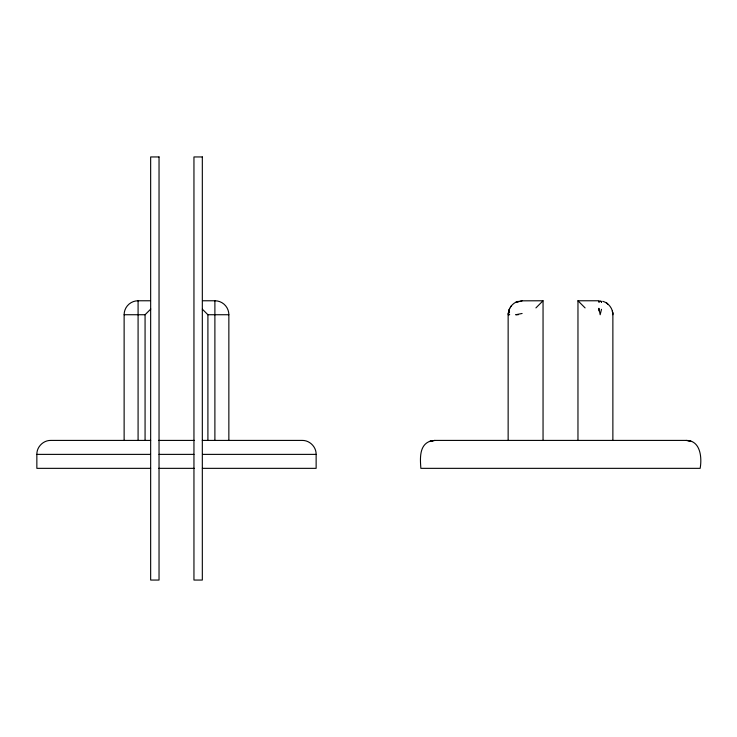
<?xml version="1.0" encoding="UTF-8"?>
<svg xmlns="http://www.w3.org/2000/svg" width="737" height="737" viewBox="0 0 737 737"><rect width="100%" height="100%" fill="white"/><g stroke="black" fill="none" stroke-linecap="round" stroke-linejoin="round"><path stroke-width="1.11" d="M150.634 468.345L36.85 468.345L36.85 454.379C36.657 446.917 43.354 440.229 50.816 440.413L150.68 440.413M601.503 309.31L600.167 314.736L598.914 308.324L598.914 310.894M508.143 440.413L508.143 314.736L509.451 309.439M508.198 314.736C508.272 308.61 512.298 302.889 518.268 301.313M508.677 310.894L509.7 308.324M510.419 307.099L511.266 305.938M145.069 440.413L145.069 314.736L150.781 309.024M535.919 307.909L543.049 300.77L543.049 440.413M430.261 441.187C418.966 444.872 420.191 459.077 420.864 468.345L700.15 468.345C702.057 457.677 700.62 440.376 686.184 440.413L434.83 440.413L430.261 441.187L432.573 440.597M517.567 301.838L522.109 300.834L543.049 300.77M429.413 441.509L434.83 440.413M509.507 312.138L508.198 313.483L509.7 314.736L508.677 314.736M515.688 302.336L522.109 300.834M522.109 313.483L515.688 314.736L518.268 314.736M124.129 440.413L124.129 314.736A13.966 13.966 0 0 1 138.086 300.77L149.869 300.77M203.108 300.77L214.891 300.77A13.966 13.966 0 0 1 228.857 314.736L228.857 440.413M577.965 440.413L577.965 300.77L598.914 300.77M124.129 314.736L145.069 314.736M202.343 309.172L207.908 314.736L228.857 314.736M158.538 440.413L194.448 440.413M202.297 440.413L302.17 440.413C309.632 440.229 316.33 446.917 316.136 454.379L316.136 468.345L202.353 468.345M36.85 454.379L150.311 454.379M159.035 454.379L193.951 454.379M202.675 454.379L316.136 454.379M158.676 468.345L194.31 468.345M686.184 440.413L691.601 441.509M688.441 440.597L690.753 441.187M602.755 301.313C608.615 302.907 612.954 308.665 612.871 314.736L612.871 440.413M601.493 302.078L600.167 300.834L598.914 302.336L598.914 301.313M577.965 300.77L585.095 307.909M601.254 301.249L601.503 302.133M612.336 310.894L612.742 313.778M612.64 312.193L612.871 314.736M214.891 300.77L214.891 440.413M207.908 314.736L207.908 440.413M138.086 300.77L138.086 440.413M159.035 156.944L150.661 156.944L150.661 580.056L159.035 580.056L159.035 156.944M202.325 156.944L193.951 156.944L193.951 580.056L202.325 580.056L202.325 156.944M607.288 303.58L606.551 303.054L607.712 303.893L607.288 303.58"/></g></svg>
